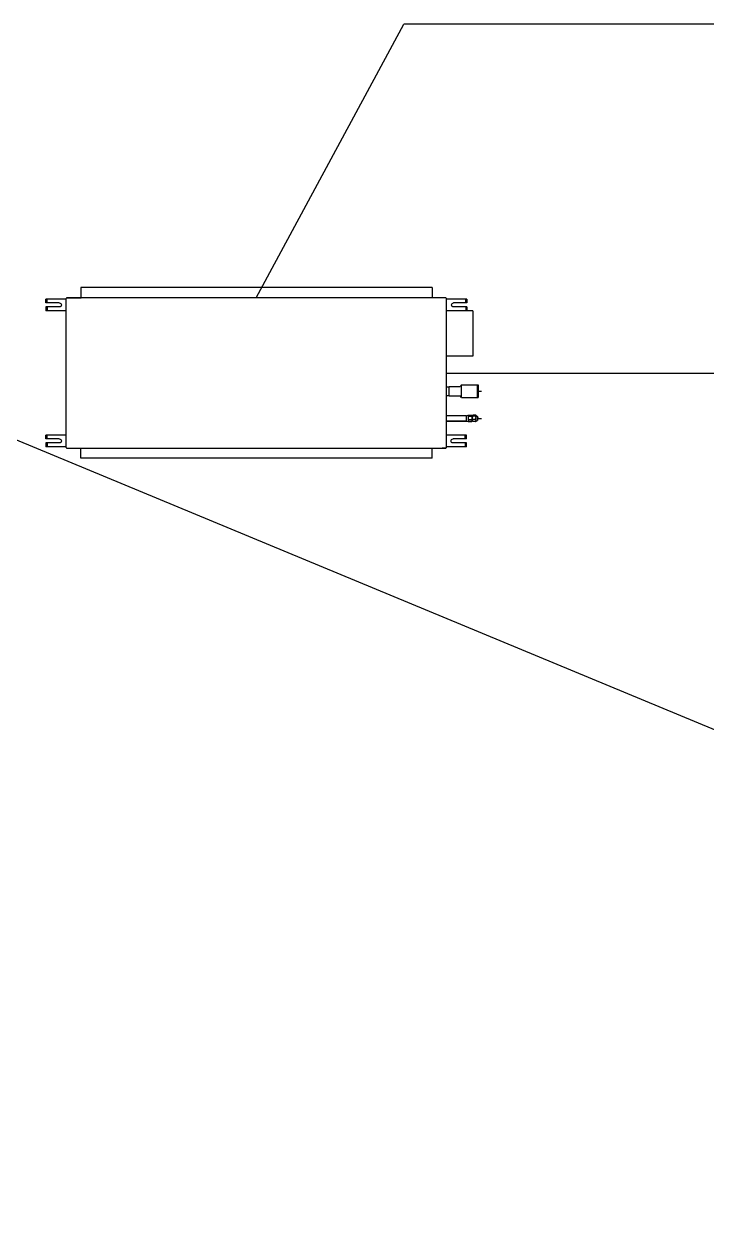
# Model space of a CAD drawing. Extents: x 2350667 to 3185789, y 309667 to 706270.
# Drawn here: x 2381048 to 2383094, y 479956 to 483576 of the extents above; entities that cross this region are included whole.
import ezdxf

# ---------------------------------------------------------------- set-up
doc = ezdxf.new("R2010")
doc.units = 0
doc.header["$LTSCALE"] = 1000
for name, color, linetype in [('0-FJPG', 3, 'Continuous'), ('M-VRF-EQ', 100, 'Continuous'), ('WIRE-照明', 6, 'Continuous')]:
    doc.layers.add(name, color=color, linetype=linetype)

# ---------------------------------------------------------------- blocks, each defined once
blk = doc.blocks.new('MDV-D71T2')
at = {"extrusion": (0, 0, -1)}
for p, q in [((2795620, 2676055.2), (2794566.6, 2676055.2)), ((2795620, 2676055.2), (2795620, 2676025.2)), ((2794522.4, 2676020.7), (2794462.4, 2676020.7)), ((2794462.4, 2676009.2), (2794462.4, 2676020.7)), ((2794462.4, 2676015.7), (2794465.6, 2676015.7)), ((2794465.6, 2676009.2), (2794465.6, 2676020.7)), ((2794522.4, 2675576.4), (2794522.4, 2676022.4)), ((2795660.4, 2676024.4), (2794524.4, 2676024.4)), ((2794526, 2676024.4), (2794567.4, 2676024.4)), ((2794526, 2676024.4), (2794536.6, 2676024.4)), ((2795660.4, 2676024.4), (2794526.6, 2676024.4)), ((2795662.4, 2675576.4), (2795662.4, 2676022.4)), ((2795724.2, 2676020.7), (2795664.2, 2676020.7)), ((2795721, 2676009.2), (2795721, 2676020.7)), ((2795724.2, 2676015.7), (2795721, 2676015.7)), ((2795724.2, 2676020.7), (2795724.2, 2676009.2)), ((2794502.4, 2676009.2), (2794462.4, 2676009.2)), ((2794502.4, 2675997.2), (2794462.4, 2675997.2)), ((2794462.4, 2675997.2), (2794462.4, 2675985.7)), ((2794462.4, 2675990.7), (2794465.6, 2675990.7)), ((2794522.4, 2675985.7), (2794462.4, 2675985.7)), ((2794465.6, 2675997.2), (2794465.6, 2675985.7)), ((2795723.4, 2675985.7), (2795662.4, 2675985.7)), ((2795724.2, 2676009.2), (2795684.2, 2676009.2)), ((2795724.2, 2675997.2), (2795684.2, 2675997.2)), ((2795721, 2675997.2), (2795721, 2675985.7)), ((2795724.2, 2675990.7), (2795721, 2675990.7)), ((2795724.2, 2675997.2), (2795724.2, 2675985.7)), ((2795741.3, 2675985.7), (2795741.3, 2675849.7)), ((2795662.4, 2675758.2), (2795670.7, 2675758.2)), ((2795670.7, 2675731.1), (2795670.7, 2675759.1)), ((2795670.7, 2675759.1), (2795703.9, 2675759.1)), ((2795707.3, 2675726.3), (2795707.3, 2675763.9)), ((2795707.3, 2675763.9), (2795755.2, 2675763.9)), ((2795755.2, 2675763.9), (2795755.4, 2675764.3)), ((2795755.2, 2675763.9), (2795755.2, 2675726.3)), ((2795755.4, 2675725.9), (2795755.4, 2675764.3)), ((2795755.4, 2675764.3), (2795757.4, 2675764.3)), ((2795757.4, 2675725.9), (2795757.4, 2675764.3)), ((2795757.4, 2675764.3), (2795757.7, 2675763.9)), ((2795757.7, 2675763.9), (2795757.7, 2675726.3)), ((2795662.4, 2675732.1), (2795670.7, 2675732.1)), ((2795670.7, 2675731.1), (2795703.9, 2675731.1)), ((2795707.3, 2675726.3), (2795755.2, 2675726.3)), ((2795722.1, 2675671.2), (2795662.4, 2675671.2)), ((2795722.1, 2675655.2), (2795662.4, 2675655.2)), ((2795722.1, 2675671.2), (2795722.1, 2675655.2)), ((2795727.6, 2675672.9), (2795727.6, 2675653.6)), ((2795727.6, 2675672.9), (2795738.6, 2675672.9)), ((2795727.6, 2675669.5), (2795738.6, 2675669.5)), ((2795727.6, 2675659.9), (2795738.6, 2675659.9)), ((2795727.6, 2675653.6), (2795738.6, 2675653.6)), ((2795738.6, 2675672.9), (2795738.6, 2675653.6)), ((2795738.6, 2675668.8), (2795740.6, 2675668.8)), ((2795738.6, 2675657.7), (2795740.6, 2675657.7)), ((2795741.4, 2675672.3), (2795740.6, 2675671.5)), ((2795740.6, 2675655), (2795740.6, 2675671.5)), ((2795741.4, 2675654.2), (2795740.6, 2675655)), ((2795750, 2675672.9), (2795742.1, 2675672.9)), ((2795750, 2675669.5), (2795742.1, 2675669.5)), ((2795750, 2675659.9), (2795742.1, 2675659.9)), ((2795750, 2675653.5), (2795742.1, 2675653.5)), ((2795751.6, 2675671.5), (2795750.8, 2675672.3)), ((2795751.6, 2675655), (2795750.8, 2675654.2)), ((2795751.6, 2675655), (2795751.6, 2675671.5)), ((2795751.6, 2675671.5), (2795755.6, 2675669.2)), ((2795751.6, 2675655), (2795755.6, 2675657.2)), ((2795755.6, 2675669.2), (2795755.6, 2675657.2)), ((2794522.4, 2675613.1), (2794462.4, 2675613.1)), ((2794462.4, 2675601.6), (2794462.4, 2675613.1)), ((2794465.6, 2675601.6), (2794465.6, 2675613.1)), ((2795722.4, 2675613.1), (2795662.4, 2675613.1)), ((2795719.2, 2675601.6), (2795719.2, 2675613.1)), ((2795722.4, 2675601.6), (2795722.4, 2675613.1)), ((2794462.4, 2675608.1), (2794465.6, 2675608.1)), ((2794502.4, 2675601.6), (2794462.4, 2675601.6)), ((2794502.4, 2675589.6), (2794462.4, 2675589.6)), ((2794462.4, 2675589.6), (2794462.4, 2675578.1)), ((2794462.4, 2675583.1), (2794465.6, 2675583.1)), ((2794522.4, 2675578.1), (2794462.4, 2675578.1)), ((2794465.6, 2675589.6), (2794465.6, 2675578.1)), ((2795722.4, 2675578.1), (2795662.4, 2675578.1)), ((2795722.4, 2675601.6), (2795682.4, 2675601.6)), ((2795722.4, 2675589.6), (2795682.4, 2675589.6)), ((2795722.4, 2675608.1), (2795719.2, 2675608.1)), ((2795719.2, 2675589.6), (2795719.2, 2675578.1)), ((2795722.4, 2675583.1), (2795719.2, 2675583.1)), ((2795722.4, 2675578.1), (2795722.4, 2675589.6)), ((2794524.4, 2675574.4), (2795660.4, 2675574.4)), ((2794526, 2675574.4), (2794536.6, 2675574.4)), ((2794526, 2675574.4), (2794567.4, 2675574.4)), ((2795620, 2675543.6), (2794566.6, 2675543.6)), ((2795619.2, 2675574.4), (2795660.6, 2675574.4)), ((2795620, 2675543.6), (2795620, 2675573.6)), ((2795660.6, 2675574.4), (2795650, 2675574.4))]:
    blk.add_line(p, q, dxfattribs=at)
for p, q in [((2794566.6, 2676055.2), (2794566.6, 2676024.4)), ((2795741.3, 2675985.7), (2795663.4, 2675985.7)), ((2795741.3, 2675849.7), (2795662.4, 2675849.7)), ((2795707.3, 2675763.9), (2795703.9, 2675759.1)), ((2795662.4, 2675732.1), (2795670.7, 2675732.1)), ((2795707.3, 2675726.3), (2795703.9, 2675731.1)), ((2795755.2, 2675726.3), (2795755.4, 2675725.9)), ((2795755.4, 2675725.9), (2795757.4, 2675725.9)), ((2795757.4, 2675725.9), (2795757.7, 2675726.3)), ((2795757.7, 2675745.1), (2795767.7, 2675745.1)), ((2795662.4, 2675655.2), (2795722.1, 2675655.2)), ((2795722.1, 2675671.2), (2795727.6, 2675672.9)), ((2795722.1, 2675655.2), (2795727.6, 2675653.6)), ((2795727.6, 2675655.2), (2795738.5, 2675655.2)), ((2795757.3, 2675663.2), (2795767.3, 2675663.2)), ((2794566.6, 2675543.6), (2794566.6, 2675574.4))]:
    blk.add_line(p, q)
for centre, start, end in [((2794524.4, 2676022.4), 90, 180), ((2794524.4, 2676022.4), 90, 180), ((2795660.4, 2676022.4), 0, 90), ((2794524.4, 2675576.4), 180, 270), ((2795660.4, 2675576.4), 270, 0)]:
    blk.add_arc(centre, 2, start, end)
for centre, radius, start, end in [((-2794502.4, 2676003.2), 6, 90, 270), ((-2795684.2, 2676003.2), 6, 270, 90), ((-2795751.1, 2675663.2), 6.25, 136.121, 223.879), ((-2794502.4, 2675595.6), 6, 90, 270), ((-2795682.4, 2675595.6), 6, 270, 90)]:
    blk.add_arc(centre, radius, start, end, dxfattribs=at)
for points, knots in [([(2795742.1, 2675669.5), (2795742.1, 2675669.6), (2795742, 2675669.6), (2795742, 2675669.6), (2795742, 2675669.6), (2795741.9, 2675669.7), (2795741.9, 2675669.7), (2795741.8, 2675669.7), (2795741.8, 2675669.8), (2795741.8, 2675669.8), (2795741.7, 2675669.8), (2795741.7, 2675669.9), (2795741.6, 2675669.9), (2795741.6, 2675669.9), (2795741.6, 2675669.9), (2795741.5, 2675670), (2795741.5, 2675670), (2795741.5, 2675670), (2795741.5, 2675670.1), (2795741.4, 2675670.1), (2795741.4, 2675670.1), (2795741.4, 2675670.1), (2795741.3, 2675670.2), (2795741.3, 2675670.2), (2795741.3, 2675670.2), (2795741.3, 2675670.3), (2795741.2, 2675670.3), (2795741.2, 2675670.3), (2795741.2, 2675670.3), (2795741.2, 2675670.4), (2795741.1, 2675670.4), (2795741.1, 2675670.4), (2795741.1, 2675670.4), (2795741.1, 2675670.5), (2795741.1, 2675670.5), (2795741, 2675670.5), (2795741, 2675670.6), (2795741, 2675670.6), (2795741, 2675670.6), (2795741, 2675670.6), (2795741, 2675670.7), (2795740.9, 2675670.7), (2795740.9, 2675670.7), (2795740.9, 2675670.7), (2795740.9, 2675670.8), (2795740.9, 2675670.8), (2795740.9, 2675670.8), (2795740.9, 2675670.9), (2795740.9, 2675670.9), (2795740.9, 2675670.9), (2795740.9, 2675670.9), (2795740.8, 2675671), (2795740.8, 2675671), (2795740.8, 2675671), (2795740.8, 2675671), (2795740.8, 2675671.1), (2795740.8, 2675671.1), (2795740.8, 2675671.1), (2795740.8, 2675671.1), (2795740.8, 2675671.2), (2795740.8, 2675671.2), (2795740.8, 2675671.2), (2795740.8, 2675671.3), (2795740.8, 2675671.3), (2795740.8, 2675671.3), (2795740.8, 2675671.3), (2795740.8, 2675671.4), (2795740.8, 2675671.4), (2795740.8, 2675671.4), (2795740.8, 2675671.4), (2795740.9, 2675671.5), (2795740.9, 2675671.5), (2795740.9, 2675671.5), (2795740.9, 2675671.5), (2795740.9, 2675671.6), (2795740.9, 2675671.6), (2795740.9, 2675671.6), (2795740.9, 2675671.7), (2795740.9, 2675671.7), (2795740.9, 2675671.7), (2795741, 2675671.7), (2795741, 2675671.8), (2795741, 2675671.8), (2795741, 2675671.8), (2795741, 2675671.8), (2795741, 2675671.9), (2795741.1, 2675671.9), (2795741.1, 2675671.9), (2795741.1, 2675672), (2795741.1, 2675672), (2795741.1, 2675672), (2795741.2, 2675672), (2795741.2, 2675672.1), (2795741.2, 2675672.1), (2795741.2, 2675672.1), (2795741.3, 2675672.2), (2795741.3, 2675672.2), (2795741.3, 2675672.2), (2795741.3, 2675672.2), (2795741.3, 2675672.2), (2795741.3, 2675672.2), (2795741.3, 2675672.2), (2795741.3, 2675672.2), (2795741.3, 2675672.2), (2795741.3, 2675672.2), (2795741.3, 2675672.2), (2795741.4, 2675672.2), (2795741.4, 2675672.3), (2795741.4, 2675672.3)], [0, 0, 0, 0, 1, 1, 1, 2, 2, 2, 3, 3, 3, 4, 4, 4, 5, 5, 5, 6, 6, 6, 7, 7, 7, 8, 8, 8, 9, 9, 9, 10, 10, 10, 11, 11, 11, 12, 12, 12, 13, 13, 13, 14, 14, 14, 15, 15, 15, 16, 16, 16, 17, 17, 17, 18, 18, 18, 19, 19, 19, 20, 20, 20, 21, 21, 21, 22, 22, 22, 23, 23, 23, 24, 24, 24, 25, 25, 25, 26, 26, 26, 27, 27, 27, 28, 28, 28, 29, 29, 29, 30, 30, 30, 31, 31, 31, 32, 32, 32, 33, 33, 33, 34, 34, 34, 35, 35, 35, 36, 36, 36, 36]), ([(2795742.1, 2675659.9), (2795742.1, 2675659.9), (2795742, 2675660), (2795742, 2675660.1), (2795742, 2675660.2), (2795741.9, 2675660.3), (2795741.9, 2675660.4), (2795741.8, 2675660.5), (2795741.8, 2675660.6), (2795741.8, 2675660.6), (2795741.7, 2675660.7), (2795741.7, 2675660.8), (2795741.6, 2675660.9), (2795741.6, 2675661), (2795741.6, 2675661.1), (2795741.5, 2675661.2), (2795741.5, 2675661.2), (2795741.5, 2675661.3), (2795741.4, 2675661.4), (2795741.4, 2675661.5), (2795741.4, 2675661.6), (2795741.4, 2675661.7), (2795741.3, 2675661.7), (2795741.3, 2675661.8), (2795741.3, 2675661.9), (2795741.3, 2675662), (2795741.2, 2675662.1), (2795741.2, 2675662.1), (2795741.2, 2675662.2), (2795741.2, 2675662.3), (2795741.1, 2675662.4), (2795741.1, 2675662.5), (2795741.1, 2675662.5), (2795741.1, 2675662.6), (2795741.1, 2675662.7), (2795741, 2675662.8), (2795741, 2675662.9), (2795741, 2675662.9), (2795741, 2675663), (2795741, 2675663.1), (2795741, 2675663.2), (2795740.9, 2675663.2), (2795740.9, 2675663.3), (2795740.9, 2675663.4), (2795740.9, 2675663.5), (2795740.9, 2675663.5), (2795740.9, 2675663.6), (2795740.9, 2675663.7), (2795740.9, 2675663.8), (2795740.9, 2675663.9), (2795740.9, 2675663.9), (2795740.8, 2675664), (2795740.8, 2675664.1), (2795740.8, 2675664.2), (2795740.8, 2675664.2), (2795740.8, 2675664.3), (2795740.8, 2675664.4), (2795740.8, 2675664.5), (2795740.8, 2675664.5), (2795740.8, 2675664.6), (2795740.8, 2675664.7), (2795740.8, 2675664.8), (2795740.8, 2675664.8), (2795740.8, 2675664.9), (2795740.8, 2675665), (2795740.8, 2675665.1), (2795740.8, 2675665.1), (2795740.8, 2675665.2), (2795740.8, 2675665.3), (2795740.8, 2675665.4), (2795740.9, 2675665.5), (2795740.9, 2675665.5), (2795740.9, 2675665.6), (2795740.9, 2675665.7), (2795740.9, 2675665.8), (2795740.9, 2675665.8), (2795740.9, 2675665.9), (2795740.9, 2675666), (2795740.9, 2675666.1), (2795740.9, 2675666.1), (2795741, 2675666.2), (2795741, 2675666.3), (2795741, 2675666.4), (2795741, 2675666.5), (2795741, 2675666.5), (2795741, 2675666.6), (2795741.1, 2675666.7), (2795741.1, 2675666.8), (2795741.1, 2675666.8), (2795741.1, 2675666.9), (2795741.1, 2675667), (2795741.2, 2675667.1), (2795741.2, 2675667.2), (2795741.2, 2675667.2), (2795741.2, 2675667.3), (2795741.3, 2675667.4), (2795741.3, 2675667.5), (2795741.3, 2675667.6), (2795741.3, 2675667.6), (2795741.4, 2675667.7), (2795741.4, 2675667.8), (2795741.4, 2675667.9), (2795741.4, 2675668), (2795741.5, 2675668.1), (2795741.5, 2675668.1), (2795741.5, 2675668.2), (2795741.6, 2675668.3), (2795741.6, 2675668.4), (2795741.6, 2675668.5), (2795741.7, 2675668.6), (2795741.7, 2675668.6), (2795741.8, 2675668.7), (2795741.8, 2675668.8), (2795741.8, 2675668.9), (2795741.9, 2675669), (2795741.9, 2675669.1), (2795742, 2675669.2), (2795742, 2675669.3), (2795742, 2675669.3), (2795742.1, 2675669.4), (2795742.1, 2675669.5)], [0, 0, 0, 0, 1, 1, 1, 2, 2, 2, 3, 3, 3, 4, 4, 4, 5, 5, 5, 6, 6, 6, 7, 7, 7, 8, 8, 8, 9, 9, 9, 10, 10, 10, 11, 11, 11, 12, 12, 12, 13, 13, 13, 14, 14, 14, 15, 15, 15, 16, 16, 16, 17, 17, 17, 18, 18, 18, 19, 19, 19, 20, 20, 20, 21, 21, 21, 22, 22, 22, 23, 23, 23, 24, 24, 24, 25, 25, 25, 26, 26, 26, 27, 27, 27, 28, 28, 28, 29, 29, 29, 30, 30, 30, 31, 31, 31, 32, 32, 32, 33, 33, 33, 34, 34, 34, 35, 35, 35, 36, 36, 36, 37, 37, 37, 38, 38, 38, 39, 39, 39, 40, 40, 40, 40]), ([(2795742.1, 2675653.5), (2795742.1, 2675653.6), (2795742, 2675653.7), (2795742, 2675653.7), (2795742, 2675653.8), (2795741.9, 2675653.8), (2795741.9, 2675653.9), (2795741.8, 2675653.9), (2795741.8, 2675654), (2795741.8, 2675654.1), (2795741.7, 2675654.1), (2795741.7, 2675654.2), (2795741.6, 2675654.2), (2795741.6, 2675654.3), (2795741.6, 2675654.3), (2795741.5, 2675654.4), (2795741.5, 2675654.4), (2795741.5, 2675654.5), (2795741.4, 2675654.6), (2795741.4, 2675654.6), (2795741.4, 2675654.7), (2795741.4, 2675654.7), (2795741.3, 2675654.8), (2795741.3, 2675654.8), (2795741.3, 2675654.9), (2795741.3, 2675654.9), (2795741.2, 2675655), (2795741.2, 2675655), (2795741.2, 2675655.1), (2795741.2, 2675655.1), (2795741.1, 2675655.2), (2795741.1, 2675655.2), (2795741.1, 2675655.3), (2795741.1, 2675655.3), (2795741.1, 2675655.4), (2795741, 2675655.4), (2795741, 2675655.5), (2795741, 2675655.6), (2795741, 2675655.6), (2795741, 2675655.7), (2795741, 2675655.7), (2795740.9, 2675655.7), (2795740.9, 2675655.8), (2795740.9, 2675655.9), (2795740.9, 2675655.9), (2795740.9, 2675656), (2795740.9, 2675656), (2795740.9, 2675656.1), (2795740.9, 2675656.1), (2795740.9, 2675656.2), (2795740.9, 2675656.2), (2795740.8, 2675656.3), (2795740.8, 2675656.3), (2795740.8, 2675656.4), (2795740.8, 2675656.4), (2795740.8, 2675656.5), (2795740.8, 2675656.5), (2795740.8, 2675656.6), (2795740.8, 2675656.6), (2795740.8, 2675656.7), (2795740.8, 2675656.7), (2795740.8, 2675656.8), (2795740.8, 2675656.8), (2795740.8, 2675656.9), (2795740.8, 2675656.9), (2795740.8, 2675657), (2795740.8, 2675657), (2795740.8, 2675657.1), (2795740.8, 2675657.1), (2795740.8, 2675657.2), (2795740.9, 2675657.2), (2795740.9, 2675657.2), (2795740.9, 2675657.3), (2795740.9, 2675657.4), (2795740.9, 2675657.4), (2795740.9, 2675657.5), (2795740.9, 2675657.5), (2795740.9, 2675657.6), (2795740.9, 2675657.6), (2795740.9, 2675657.7), (2795741, 2675657.7), (2795741, 2675657.8), (2795741, 2675657.8), (2795741, 2675657.9), (2795741, 2675657.9), (2795741, 2675658), (2795741.1, 2675658), (2795741.1, 2675658.1), (2795741.1, 2675658.1), (2795741.1, 2675658.2), (2795741.1, 2675658.2), (2795741.2, 2675658.3), (2795741.2, 2675658.3), (2795741.2, 2675658.4), (2795741.2, 2675658.4), (2795741.3, 2675658.5), (2795741.3, 2675658.5), (2795741.3, 2675658.6), (2795741.3, 2675658.6), (2795741.4, 2675658.7), (2795741.4, 2675658.7), (2795741.4, 2675658.8), (2795741.4, 2675658.8), (2795741.5, 2675658.9), (2795741.5, 2675659), (2795741.5, 2675659), (2795741.6, 2675659.1), (2795741.6, 2675659.1), (2795741.6, 2675659.2), (2795741.7, 2675659.2), (2795741.7, 2675659.3), (2795741.8, 2675659.3), (2795741.8, 2675659.4), (2795741.8, 2675659.5), (2795741.9, 2675659.5), (2795741.9, 2675659.6), (2795742, 2675659.6), (2795742, 2675659.7), (2795742, 2675659.7), (2795742.1, 2675659.8), (2795742.1, 2675659.9)], [0, 0, 0, 0, 1, 1, 1, 2, 2, 2, 3, 3, 3, 4, 4, 4, 5, 5, 5, 6, 6, 6, 7, 7, 7, 8, 8, 8, 9, 9, 9, 10, 10, 10, 11, 11, 11, 12, 12, 12, 13, 13, 13, 14, 14, 14, 15, 15, 15, 16, 16, 16, 17, 17, 17, 18, 18, 18, 19, 19, 19, 20, 20, 20, 21, 21, 21, 22, 22, 22, 23, 23, 23, 24, 24, 24, 25, 25, 25, 26, 26, 26, 27, 27, 27, 28, 28, 28, 29, 29, 29, 30, 30, 30, 31, 31, 31, 32, 32, 32, 33, 33, 33, 34, 34, 34, 35, 35, 35, 36, 36, 36, 37, 37, 37, 38, 38, 38, 39, 39, 39, 40, 40, 40, 40]), ([(2795741.4, 2675672.3), (2795741.4, 2675672.3), (2795741.4, 2675672.3), (2795741.4, 2675672.3), (2795741.5, 2675672.3), (2795741.5, 2675672.4), (2795741.5, 2675672.4), (2795741.5, 2675672.4), (2795741.5, 2675672.4), (2795741.6, 2675672.5), (2795741.6, 2675672.5), (2795741.6, 2675672.5), (2795741.6, 2675672.5), (2795741.7, 2675672.5), (2795741.7, 2675672.6), (2795741.8, 2675672.6), (2795741.8, 2675672.6), (2795741.8, 2675672.7), (2795741.9, 2675672.7), (2795741.9, 2675672.7), (2795742, 2675672.8), (2795742, 2675672.8), (2795742, 2675672.8), (2795742.1, 2675672.8), (2795742.1, 2675672.9)], [0, 0, 0, 0, 1, 1, 1, 2, 2, 2, 3, 3, 3, 4, 4, 4, 5, 5, 5, 6, 6, 6, 7, 7, 7, 8, 8, 8, 8]), ([(2795741.4, 2675654.2), (2795741.4, 2675654.1), (2795741.4, 2675654.1), (2795741.4, 2675654.1), (2795741.5, 2675654.1), (2795741.5, 2675654.1), (2795741.5, 2675654), (2795741.5, 2675654), (2795741.5, 2675654), (2795741.6, 2675654), (2795741.6, 2675654), (2795741.6, 2675653.9), (2795741.6, 2675653.9), (2795741.7, 2675653.9), (2795741.7, 2675653.9), (2795741.8, 2675653.8), (2795741.8, 2675653.8), (2795741.8, 2675653.8), (2795741.9, 2675653.7), (2795741.9, 2675653.7), (2795742, 2675653.7), (2795742, 2675653.6), (2795742, 2675653.6), (2795742.1, 2675653.6), (2795742.1, 2675653.5)], [0, 0, 0, 0, 1, 1, 1, 2, 2, 2, 3, 3, 3, 4, 4, 4, 5, 5, 5, 6, 6, 6, 7, 7, 7, 8, 8, 8, 8]), ([(2795750.8, 2675672.3), (2795750.7, 2675672.3), (2795750.7, 2675672.3), (2795750.7, 2675672.3), (2795750.7, 2675672.3), (2795750.7, 2675672.4), (2795750.6, 2675672.4), (2795750.6, 2675672.4), (2795750.6, 2675672.4), (2795750.6, 2675672.5), (2795750.5, 2675672.5), (2795750.5, 2675672.5), (2795750.5, 2675672.5), (2795750.5, 2675672.5), (2795750.4, 2675672.6), (2795750.4, 2675672.6), (2795750.3, 2675672.6), (2795750.3, 2675672.7), (2795750.3, 2675672.7), (2795750.2, 2675672.7), (2795750.2, 2675672.8), (2795750.1, 2675672.8), (2795750.1, 2675672.8), (2795750, 2675672.8), (2795750, 2675672.9)], [0, 0, 0, 0, 1, 1, 1, 2, 2, 2, 3, 3, 3, 4, 4, 4, 5, 5, 5, 6, 6, 6, 7, 7, 7, 8, 8, 8, 8]), ([(2795750, 2675669.5), (2795750, 2675669.6), (2795750.1, 2675669.6), (2795750.1, 2675669.6), (2795750.2, 2675669.6), (2795750.2, 2675669.7), (2795750.3, 2675669.7), (2795750.3, 2675669.7), (2795750.3, 2675669.8), (2795750.4, 2675669.8), (2795750.4, 2675669.8), (2795750.5, 2675669.9), (2795750.5, 2675669.9), (2795750.5, 2675669.9), (2795750.6, 2675669.9), (2795750.6, 2675670), (2795750.6, 2675670), (2795750.7, 2675670), (2795750.7, 2675670.1), (2795750.7, 2675670.1), (2795750.7, 2675670.1), (2795750.8, 2675670.1), (2795750.8, 2675670.2), (2795750.8, 2675670.2), (2795750.9, 2675670.2), (2795750.9, 2675670.3), (2795750.9, 2675670.3), (2795750.9, 2675670.3), (2795751, 2675670.3), (2795751, 2675670.4), (2795751, 2675670.4), (2795751, 2675670.4), (2795751, 2675670.4), (2795751.1, 2675670.5), (2795751.1, 2675670.5), (2795751.1, 2675670.5), (2795751.1, 2675670.6), (2795751.1, 2675670.6), (2795751.1, 2675670.6), (2795751.2, 2675670.6), (2795751.2, 2675670.7), (2795751.2, 2675670.7), (2795751.2, 2675670.7), (2795751.2, 2675670.7), (2795751.2, 2675670.8), (2795751.2, 2675670.8), (2795751.3, 2675670.8), (2795751.3, 2675670.9), (2795751.3, 2675670.9), (2795751.3, 2675670.9), (2795751.3, 2675670.9), (2795751.3, 2675671), (2795751.3, 2675671), (2795751.3, 2675671), (2795751.3, 2675671), (2795751.3, 2675671.1), (2795751.3, 2675671.1), (2795751.3, 2675671.1), (2795751.3, 2675671.1), (2795751.3, 2675671.2), (2795751.3, 2675671.2), (2795751.3, 2675671.2), (2795751.3, 2675671.3), (2795751.3, 2675671.3), (2795751.3, 2675671.3), (2795751.3, 2675671.3), (2795751.3, 2675671.4), (2795751.3, 2675671.4), (2795751.3, 2675671.4), (2795751.3, 2675671.4), (2795751.3, 2675671.5), (2795751.3, 2675671.5), (2795751.3, 2675671.5), (2795751.3, 2675671.5), (2795751.3, 2675671.6), (2795751.2, 2675671.6), (2795751.2, 2675671.6), (2795751.2, 2675671.7), (2795751.2, 2675671.7), (2795751.2, 2675671.7), (2795751.2, 2675671.7), (2795751.2, 2675671.8), (2795751.1, 2675671.8), (2795751.1, 2675671.8), (2795751.1, 2675671.8), (2795751.1, 2675671.9), (2795751.1, 2675671.9), (2795751.1, 2675671.9), (2795751, 2675672), (2795751, 2675672), (2795751, 2675672), (2795751, 2675672), (2795751, 2675672.1), (2795750.9, 2675672.1), (2795750.9, 2675672.1), (2795750.9, 2675672.2), (2795750.9, 2675672.2), (2795750.9, 2675672.2), (2795750.8, 2675672.2), (2795750.8, 2675672.2), (2795750.8, 2675672.2), (2795750.8, 2675672.2), (2795750.8, 2675672.2), (2795750.8, 2675672.2), (2795750.8, 2675672.2), (2795750.8, 2675672.2), (2795750.8, 2675672.2), (2795750.8, 2675672.3), (2795750.8, 2675672.3)], [0, 0, 0, 0, 1, 1, 1, 2, 2, 2, 3, 3, 3, 4, 4, 4, 5, 5, 5, 6, 6, 6, 7, 7, 7, 8, 8, 8, 9, 9, 9, 10, 10, 10, 11, 11, 11, 12, 12, 12, 13, 13, 13, 14, 14, 14, 15, 15, 15, 16, 16, 16, 17, 17, 17, 18, 18, 18, 19, 19, 19, 20, 20, 20, 21, 21, 21, 22, 22, 22, 23, 23, 23, 24, 24, 24, 25, 25, 25, 26, 26, 26, 27, 27, 27, 28, 28, 28, 29, 29, 29, 30, 30, 30, 31, 31, 31, 32, 32, 32, 33, 33, 33, 34, 34, 34, 35, 35, 35, 36, 36, 36, 36]), ([(2795750, 2675659.9), (2795750, 2675659.9), (2795750.1, 2675660), (2795750.1, 2675660.1), (2795750.2, 2675660.2), (2795750.2, 2675660.3), (2795750.3, 2675660.4), (2795750.3, 2675660.5), (2795750.3, 2675660.6), (2795750.4, 2675660.6), (2795750.4, 2675660.7), (2795750.5, 2675660.8), (2795750.5, 2675660.9), (2795750.5, 2675661), (2795750.6, 2675661.1), (2795750.6, 2675661.2), (2795750.6, 2675661.2), (2795750.7, 2675661.3), (2795750.7, 2675661.4), (2795750.7, 2675661.5), (2795750.7, 2675661.6), (2795750.8, 2675661.7), (2795750.8, 2675661.7), (2795750.8, 2675661.8), (2795750.9, 2675661.9), (2795750.9, 2675662), (2795750.9, 2675662.1), (2795750.9, 2675662.1), (2795751, 2675662.2), (2795751, 2675662.3), (2795751, 2675662.4), (2795751, 2675662.5), (2795751, 2675662.5), (2795751.1, 2675662.6), (2795751.1, 2675662.7), (2795751.1, 2675662.8), (2795751.1, 2675662.9), (2795751.1, 2675662.9), (2795751.1, 2675663), (2795751.2, 2675663.1), (2795751.2, 2675663.2), (2795751.2, 2675663.2), (2795751.2, 2675663.3), (2795751.2, 2675663.4), (2795751.2, 2675663.5), (2795751.2, 2675663.5), (2795751.3, 2675663.6), (2795751.3, 2675663.7), (2795751.3, 2675663.8), (2795751.3, 2675663.9), (2795751.3, 2675663.9), (2795751.3, 2675664), (2795751.3, 2675664.1), (2795751.3, 2675664.2), (2795751.3, 2675664.2), (2795751.3, 2675664.3), (2795751.3, 2675664.4), (2795751.3, 2675664.5), (2795751.3, 2675664.5), (2795751.3, 2675664.6), (2795751.3, 2675664.7), (2795751.3, 2675664.8), (2795751.3, 2675664.8), (2795751.3, 2675664.9), (2795751.3, 2675665), (2795751.3, 2675665.1), (2795751.3, 2675665.1), (2795751.3, 2675665.2), (2795751.3, 2675665.3), (2795751.3, 2675665.4), (2795751.3, 2675665.5), (2795751.3, 2675665.5), (2795751.3, 2675665.6), (2795751.3, 2675665.7), (2795751.3, 2675665.8), (2795751.2, 2675665.8), (2795751.2, 2675665.9), (2795751.2, 2675666), (2795751.2, 2675666.1), (2795751.2, 2675666.1), (2795751.2, 2675666.2), (2795751.2, 2675666.3), (2795751.1, 2675666.4), (2795751.1, 2675666.5), (2795751.1, 2675666.5), (2795751.1, 2675666.6), (2795751.1, 2675666.7), (2795751.1, 2675666.8), (2795751, 2675666.8), (2795751, 2675666.9), (2795751, 2675667), (2795751, 2675667.1), (2795751, 2675667.2), (2795750.9, 2675667.2), (2795750.9, 2675667.3), (2795750.9, 2675667.4), (2795750.9, 2675667.5), (2795750.8, 2675667.6), (2795750.8, 2675667.6), (2795750.8, 2675667.7), (2795750.7, 2675667.8), (2795750.7, 2675667.9), (2795750.7, 2675668), (2795750.7, 2675668.1), (2795750.6, 2675668.1), (2795750.6, 2675668.2), (2795750.6, 2675668.3), (2795750.5, 2675668.4), (2795750.5, 2675668.5), (2795750.5, 2675668.6), (2795750.4, 2675668.6), (2795750.4, 2675668.7), (2795750.3, 2675668.8), (2795750.3, 2675668.9), (2795750.3, 2675669), (2795750.2, 2675669.1), (2795750.2, 2675669.2), (2795750.1, 2675669.3), (2795750.1, 2675669.3), (2795750, 2675669.4), (2795750, 2675669.5)], [0, 0, 0, 0, 1, 1, 1, 2, 2, 2, 3, 3, 3, 4, 4, 4, 5, 5, 5, 6, 6, 6, 7, 7, 7, 8, 8, 8, 9, 9, 9, 10, 10, 10, 11, 11, 11, 12, 12, 12, 13, 13, 13, 14, 14, 14, 15, 15, 15, 16, 16, 16, 17, 17, 17, 18, 18, 18, 19, 19, 19, 20, 20, 20, 21, 21, 21, 22, 22, 22, 23, 23, 23, 24, 24, 24, 25, 25, 25, 26, 26, 26, 27, 27, 27, 28, 28, 28, 29, 29, 29, 30, 30, 30, 31, 31, 31, 32, 32, 32, 33, 33, 33, 34, 34, 34, 35, 35, 35, 36, 36, 36, 37, 37, 37, 38, 38, 38, 39, 39, 39, 40, 40, 40, 40]), ([(2795750, 2675653.5), (2795750, 2675653.6), (2795750.1, 2675653.7), (2795750.1, 2675653.7), (2795750.2, 2675653.8), (2795750.2, 2675653.8), (2795750.3, 2675653.9), (2795750.3, 2675653.9), (2795750.3, 2675654), (2795750.4, 2675654.1), (2795750.4, 2675654.1), (2795750.5, 2675654.2), (2795750.5, 2675654.2), (2795750.5, 2675654.3), (2795750.6, 2675654.3), (2795750.6, 2675654.4), (2795750.6, 2675654.4), (2795750.7, 2675654.5), (2795750.7, 2675654.6), (2795750.7, 2675654.6), (2795750.7, 2675654.7), (2795750.8, 2675654.7), (2795750.8, 2675654.8), (2795750.8, 2675654.8), (2795750.9, 2675654.9), (2795750.9, 2675654.9), (2795750.9, 2675655), (2795750.9, 2675655), (2795751, 2675655.1), (2795751, 2675655.1), (2795751, 2675655.2), (2795751, 2675655.2), (2795751, 2675655.3), (2795751.1, 2675655.3), (2795751.1, 2675655.4), (2795751.1, 2675655.4), (2795751.1, 2675655.5), (2795751.1, 2675655.6), (2795751.1, 2675655.6), (2795751.2, 2675655.7), (2795751.2, 2675655.7), (2795751.2, 2675655.7), (2795751.2, 2675655.8), (2795751.2, 2675655.9), (2795751.2, 2675655.9), (2795751.2, 2675656), (2795751.3, 2675656), (2795751.3, 2675656.1), (2795751.3, 2675656.1), (2795751.3, 2675656.2), (2795751.3, 2675656.2), (2795751.3, 2675656.3), (2795751.3, 2675656.3), (2795751.3, 2675656.4), (2795751.3, 2675656.4), (2795751.3, 2675656.5), (2795751.3, 2675656.5), (2795751.3, 2675656.6), (2795751.3, 2675656.6), (2795751.3, 2675656.7), (2795751.3, 2675656.7), (2795751.3, 2675656.8), (2795751.3, 2675656.8), (2795751.3, 2675656.9), (2795751.3, 2675656.9), (2795751.3, 2675657), (2795751.3, 2675657), (2795751.3, 2675657.1), (2795751.3, 2675657.1), (2795751.3, 2675657.2), (2795751.3, 2675657.2), (2795751.3, 2675657.2), (2795751.3, 2675657.3), (2795751.3, 2675657.4), (2795751.3, 2675657.4), (2795751.2, 2675657.5), (2795751.2, 2675657.5), (2795751.2, 2675657.6), (2795751.2, 2675657.6), (2795751.2, 2675657.7), (2795751.2, 2675657.7), (2795751.2, 2675657.8), (2795751.1, 2675657.8), (2795751.1, 2675657.9), (2795751.1, 2675657.9), (2795751.1, 2675658), (2795751.1, 2675658), (2795751.1, 2675658.1), (2795751, 2675658.1), (2795751, 2675658.2), (2795751, 2675658.2), (2795751, 2675658.3), (2795751, 2675658.3), (2795750.9, 2675658.4), (2795750.9, 2675658.4), (2795750.9, 2675658.5), (2795750.9, 2675658.5), (2795750.8, 2675658.6), (2795750.8, 2675658.6), (2795750.8, 2675658.7), (2795750.7, 2675658.7), (2795750.7, 2675658.8), (2795750.7, 2675658.8), (2795750.7, 2675658.9), (2795750.6, 2675659), (2795750.6, 2675659), (2795750.6, 2675659.1), (2795750.5, 2675659.1), (2795750.5, 2675659.2), (2795750.5, 2675659.2), (2795750.4, 2675659.3), (2795750.4, 2675659.3), (2795750.3, 2675659.4), (2795750.3, 2675659.5), (2795750.3, 2675659.5), (2795750.2, 2675659.6), (2795750.2, 2675659.6), (2795750.1, 2675659.7), (2795750.1, 2675659.7), (2795750, 2675659.8), (2795750, 2675659.9)], [0, 0, 0, 0, 1, 1, 1, 2, 2, 2, 3, 3, 3, 4, 4, 4, 5, 5, 5, 6, 6, 6, 7, 7, 7, 8, 8, 8, 9, 9, 9, 10, 10, 10, 11, 11, 11, 12, 12, 12, 13, 13, 13, 14, 14, 14, 15, 15, 15, 16, 16, 16, 17, 17, 17, 18, 18, 18, 19, 19, 19, 20, 20, 20, 21, 21, 21, 22, 22, 22, 23, 23, 23, 24, 24, 24, 25, 25, 25, 26, 26, 26, 27, 27, 27, 28, 28, 28, 29, 29, 29, 30, 30, 30, 31, 31, 31, 32, 32, 32, 33, 33, 33, 34, 34, 34, 35, 35, 35, 36, 36, 36, 37, 37, 37, 38, 38, 38, 39, 39, 39, 40, 40, 40, 40]), ([(2795750.8, 2675654.2), (2795750.7, 2675654.1), (2795750.7, 2675654.1), (2795750.7, 2675654.1), (2795750.7, 2675654.1), (2795750.7, 2675654.1), (2795750.6, 2675654), (2795750.6, 2675654), (2795750.6, 2675654), (2795750.6, 2675654), (2795750.5, 2675654), (2795750.5, 2675653.9), (2795750.5, 2675653.9), (2795750.5, 2675653.9), (2795750.4, 2675653.9), (2795750.4, 2675653.8), (2795750.3, 2675653.8), (2795750.3, 2675653.8), (2795750.3, 2675653.7), (2795750.2, 2675653.7), (2795750.2, 2675653.7), (2795750.1, 2675653.6), (2795750.1, 2675653.6), (2795750, 2675653.6), (2795750, 2675653.5)], [0, 0, 0, 0, 1, 1, 1, 2, 2, 2, 3, 3, 3, 4, 4, 4, 5, 5, 5, 6, 6, 6, 7, 7, 7, 8, 8, 8, 8])]:
    blk.add_open_spline(points, degree=3, knots=knots)
blk = doc.blocks.new('A$C416B0EB6')
at = {"layer": '0-FJPG'}
blk.add_blockref('MDV-D71T2', (-2794566.8, -2676055.2, -8200), dxfattribs=at)

msp = doc.modelspace()

# ---------------------------------------------------------------- linework, layer by layer
at = {"layer": 'WIRE-照明'}
for p, q in [((2381743.7, 482755.3), (2382186.3, 483576)), ((2393199.9, 483576), (2382186.3, 483576)), ((2386744.4, 479955.7), (2380144.4, 482694.6)), ((2382313.4, 482529.5), (2384622.2, 482529.5))]:
    msp.add_line(p, q, dxfattribs=at)

# ---------------------------------------------------------------- block references
at = {"layer": 'M-VRF-EQ'}
msp.add_blockref('A$C416B0EB6', (2381218.1, 482786.1, 8200), dxfattribs=at)

doc.saveas('drawing.dxf')
